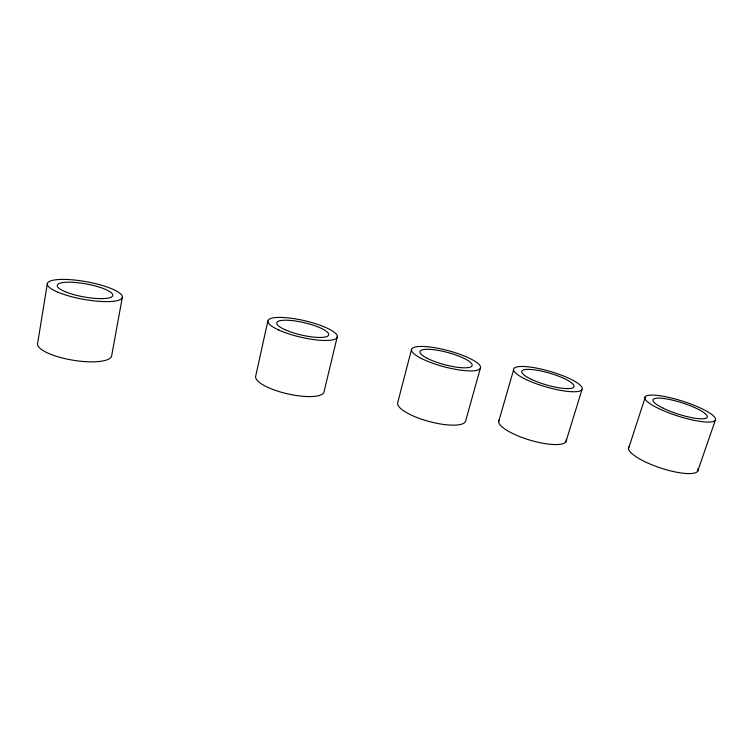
<?xml version="1.0" encoding="UTF-8"?>
<svg xmlns="http://www.w3.org/2000/svg" width="753" height="753" viewBox="0 0 753 753"><rect width="100%" height="100%" fill="white"/><g stroke="black" fill="none" stroke-linecap="round" stroke-linejoin="round"><path stroke-width="1.13" d="M47.364 283.401L37.65 343.199A37.556 10.636 9.4 0 0 72.759 360.16A37.556 10.636 9.4 0 0 111.708 355.538L122.362 297.077M267.87 321.023L255.625 376.434A35.127 10.109 12.8 0 0 289.481 394.271A35.127 10.109 12.8 0 0 324.242 390.967L337.353 336.309M411.571 349.317L397.716 402.582A35.203 9.94 15.1 0 0 429.747 421.661A35.203 9.94 15.1 0 0 465.74 420.579L480.565 367.502M498.608 421.821L513.555 369.968M565.908 441.795L581.918 389.79A35.767 8.019 16.3 0 0 535.647 367.935A35.767 8.019 16.3 0 0 526.253 379.597A35.767 8.019 16.3 0 0 581.918 389.79M628.473 448.75L645.49 396.436M697.711 471.18L715.284 420.353A37.085 7.794 17.7 0 0 666.923 396.991A37.085 7.794 17.7 0 0 658.414 408.408A37.085 7.794 17.7 0 0 715.284 420.353M566.275 439.291A35.278 9.582 16.7 0 1 530.074 440.166A35.278 9.582 16.7 0 1 499.512 419.496M697.918 468.677A36.586 9.318 18.4 0 1 661.435 468.253A36.586 9.318 18.4 0 1 629.235 446.454M278.789 330.03A35.636 8.462 13.1 0 0 336.45 338.361A35.636 8.462 13.1 0 0 292.597 318.434A35.636 8.462 13.1 0 0 278.789 330.03M284.709 329.579A26.666 6.335 13.1 0 0 327.95 335.923A26.666 6.335 13.1 0 0 295.392 321.004A26.666 6.335 13.1 0 0 284.709 329.579M58.019 292.249A38.139 8.923 10.3 0 0 120.988 299.167A38.139 8.923 10.3 0 0 75.422 280.125A38.139 8.923 10.3 0 0 58.019 292.249M65.022 291.637A28.2 6.598 10.3 0 0 111.689 296.861A28.2 6.598 10.3 0 0 78.284 282.761A28.2 6.598 10.3 0 0 65.022 291.637M421.294 358.428A35.702 8.321 15 0 0 479.284 369.403A35.702 8.321 15 0 0 437.484 348.187A35.702 8.321 15 0 0 421.294 358.428M427.196 358.296A27.004 6.288 15 0 0 471.133 366.711A27.004 6.288 15 0 0 439.761 350.663A27.004 6.288 15 0 0 427.196 358.296M531.27 379.286A27.193 6.09 16.3 0 0 573.701 387.146A27.193 6.09 16.3 0 0 538.743 370.523A27.193 6.09 16.3 0 0 531.27 379.286M663.233 408.239A28.463 5.977 17.7 0 0 707.011 417.52A28.463 5.977 17.7 0 0 670.104 399.598A28.463 5.977 17.7 0 0 663.233 408.239"/></g></svg>
